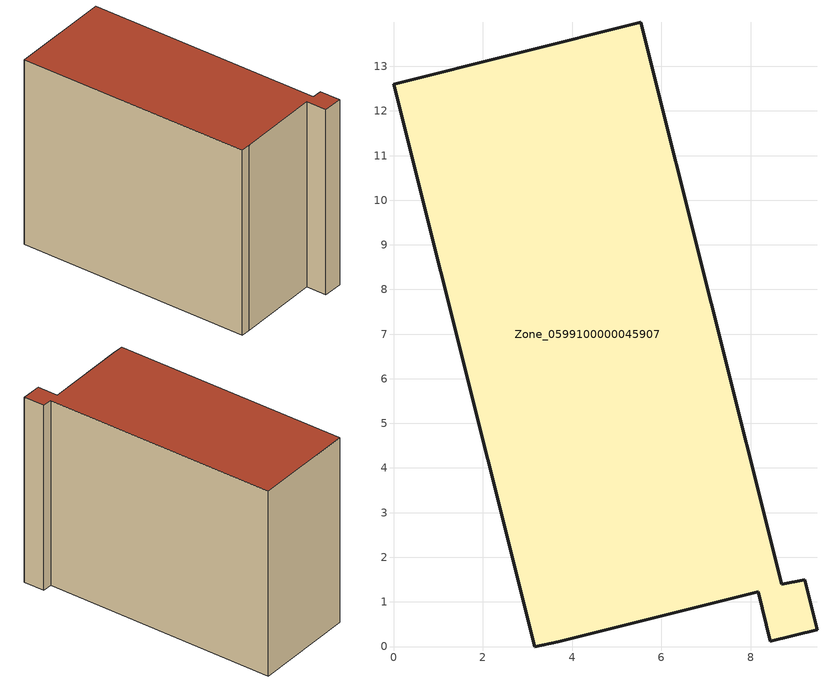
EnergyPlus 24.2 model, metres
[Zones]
Zone_0599100000045907
 floor ground (C_G): 8.7,1.39 9.22,1.5 9.49,0.38 8.44,0.12 8.17,1.23 3.69,0.11 3.16,0 0,12.6 5.54,13.98 z0
 wall outside (C_F): 3.16,0 3.69,0.11 8.17,1.23 8.44,0.12 9.49,0.38 9.22,1.5 8.7,1.39 5.54,13.98 0,12.6 3.16,0 z0:10.67
 roof outside (C_R): 5.54,13.98 0,12.6 3.16,0 3.69,0.11 8.17,1.23 8.44,0.12 9.49,0.38 9.22,1.5 8.7,1.39 z10.67
[BUILDING]
Pand.0599100000045907: North Axis=0; Terrain=City; Loads Convergence Tolerance Value=0.04; Temperature Convergence Tolerance Value=0.4; Solar Distribution=FullExterior; Maximum Number of Warmup Days=25; Minimum Number of Warmup Days=1
[Site:Location]
Rotterdam.The.Hague.AP_ZH_NLD Design_Conditions: Latitude=51.96; Longitude=4.45; Time Zone=1; Elevation=-4.5
[SITE:GROUNDTEMPERATURE:BUILDINGSURFACE]
18, 18, 18, 18, 18, 18, 18, 18, 18, 18, 18, 18
[MATERIAL] Thermal Absorptance=0.9; Solar Absorptance=0.7; Visible Absorptance=0.7
Name | Roughness | Thickness | Conductivity | Density | Specific Heat
G.TI.1992-2005 | MediumSmooth | 0.15 | 0.06 | 540 | 1210
F.TI.1992-2005 | Rough | 0.3 | 0.12 | 1920 | 840
R.TI.1992-2005 | MediumRough | 0.2 | 0.08 | 1500 | 1000
[CONSTRUCTION]
C_G: G.TI.1992-2005
C_F: F.TI.1992-2005
C_R: R.TI.1992-2005
[ZONE]
Zone_0599100000045907: Type=1; Multiplier=1; Ceiling Height=Autocalculate; Volume=Autocalculate; Floor Area=autocalculate; Part of Total Floor Area=Yes
[ZONEINFILTRATION:DESIGNFLOWRATE]
Infil_Zone_0599100000045907: Zone or ZoneList or Space or SpaceList=Zone_0599100000045907; Schedule=AlwaysOn; Design Flow Rate Calculation Method=Flow/Area; Flow Rate per Floor Area=0.0015; Constant Term Coefficient=1; Temperature Term Coefficient=0; Velocity Term Coefficient=0; Velocity Squared Term Coefficient=0
[HVACTEMPLATE:ZONE:IDEALLOADSAIRSYSTEM]
Zone_0599100000045907: Maximum Heating Supply Air Temperature=50; Minimum Cooling Supply Air Temperature=13; Maximum Heating Supply Air Humidity Ratio=0.0156; Minimum Cooling Supply Air Humidity Ratio=0.0077; Heating Limit=NoLimit; Cooling Limit=NoLimit; Dehumidification Control Type=ConstantSensibleHeatRatio; Cooling Sensible Heat Ratio=0.7; Dehumidification Setpoint=60; Humidification Control Type=None; Humidification Setpoint=30; Outdoor Air Method=None; Outdoor Air Flow Rate per Person=0.00944; Outdoor Air Flow Rate per Zone Floor Area=0; Outdoor Air Flow Rate per Zone=0; Demand Controlled Ventilation Type=None; Outdoor Air Economizer Type=NoEconomizer; Heat Recovery Type=None; Sensible Heat Recovery Effectiveness=0.7; Latent Heat Recovery Effectiveness=0.65
[ZONECONTROL:THERMOSTAT]
ThermostatControl_Zone_0599100000045907: Zone or ZoneList=Zone_0599100000045907; Control Type Schedule=DualSetpointControlType; Control 1=Thermostat_Zone_0599100000045907; Temperature Difference Between Cutout And Setpoint=0
[THERMOSTATSETPOINT:DUALSETPOINT]
Thermostat_Zone_0599100000045907: Heating Setpoint Temperature Schedule=HeatingSetpoint_Zone_0599100000045907; Cooling Setpoint Temperature Schedule=CoolingSetpoint_Zone_0599100000045907
[SCHEDULE:COMPACT]
HeatingSetpoint_Zone_0599100000045907: Through: 12/31, For: AllDays, Until: 24:00, 21
CoolingSetpoint_Zone_0599100000045907: Through: 12/31, For: AllDays, Until: 24:00, 24
DualSetpointControlType: Through: 12/31, For: AllDays, Until: 24:00, 4
AlwaysOn: Through: 12/31, For: AllDays, Until: 24:00, 1
